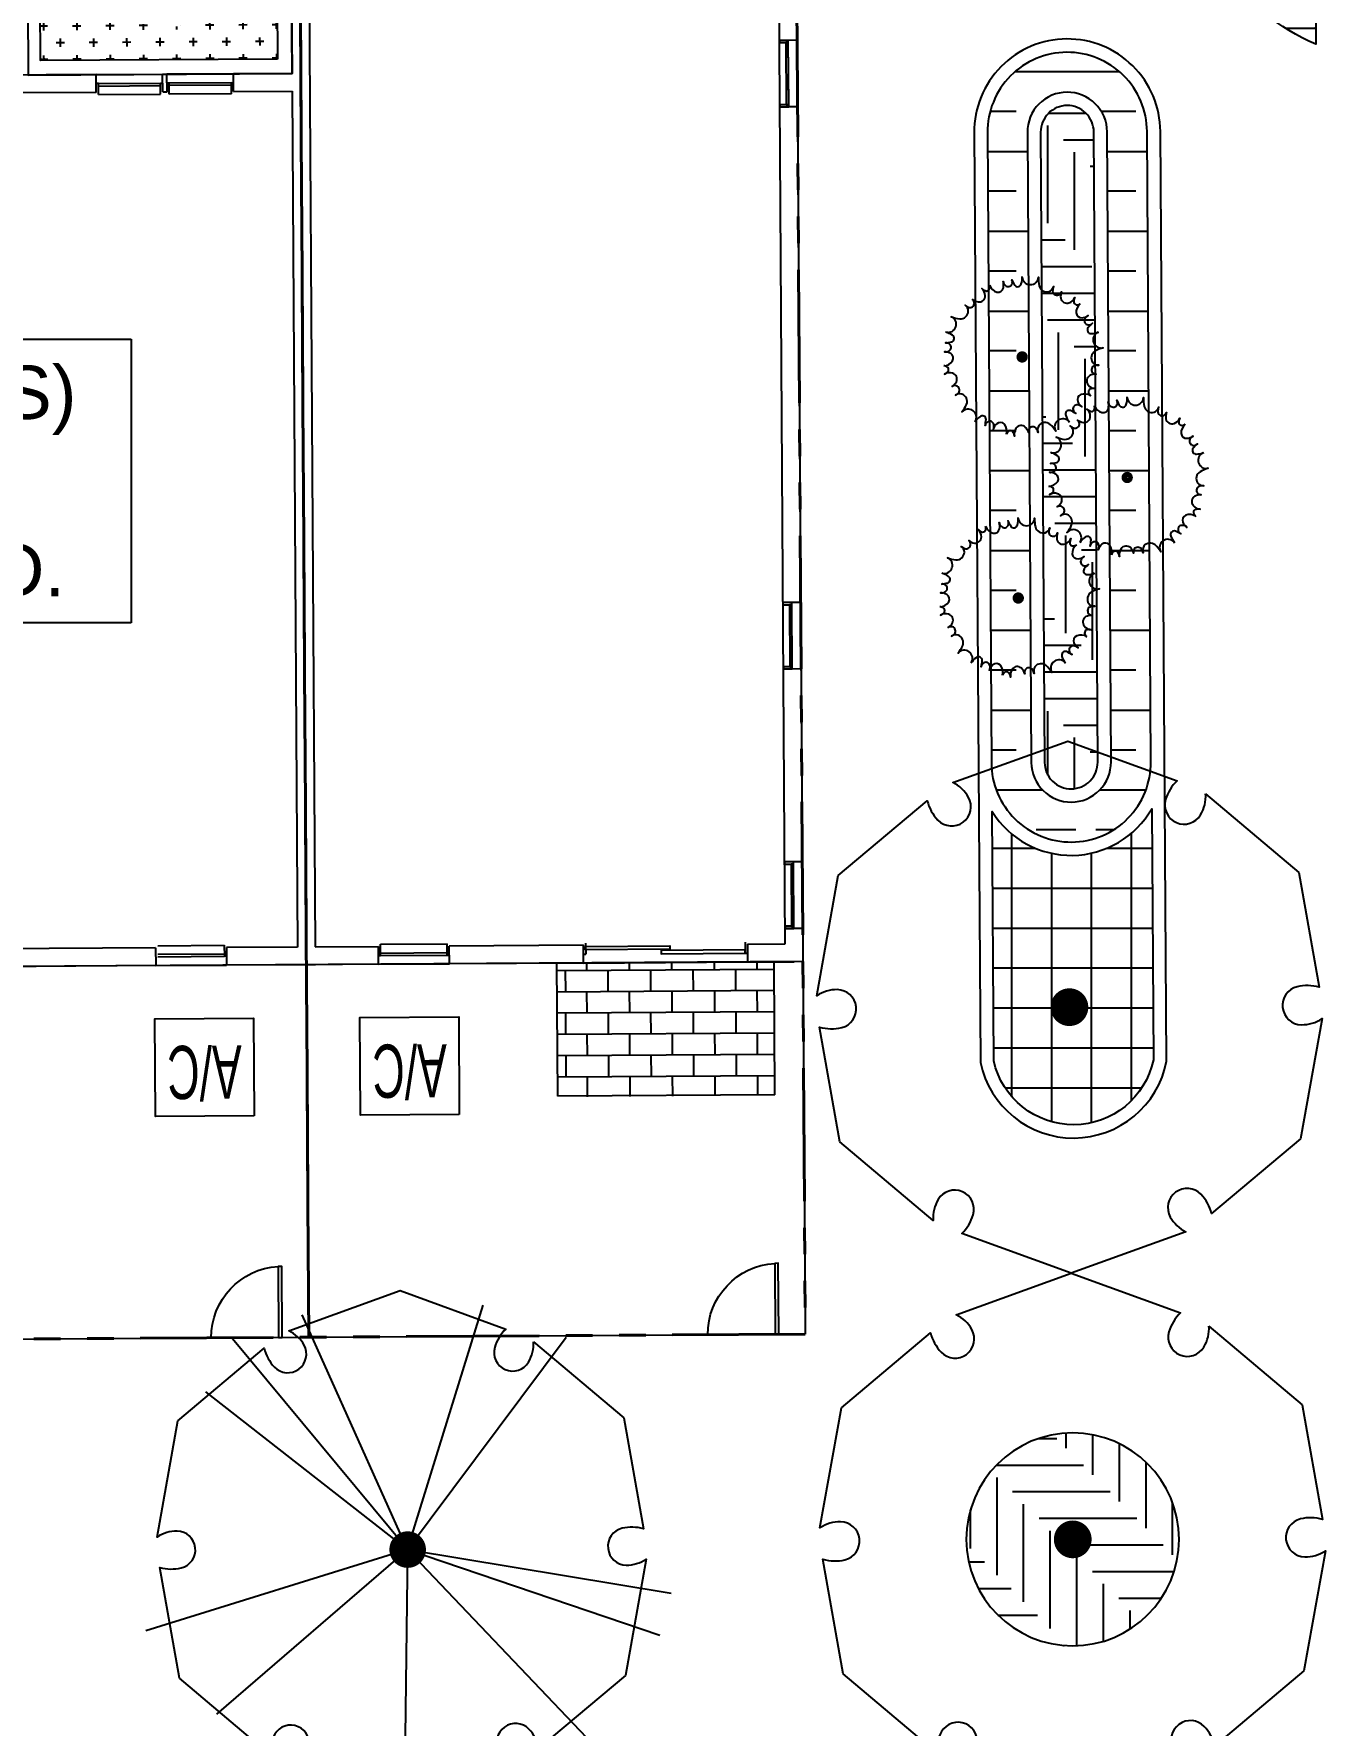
# Model space of a CAD drawing. Header units: feet. Extents: x 919634 to 928945, y 707022 to 708026.
# Drawn here: x 920794.6 to 920843.1, y 707177.3 to 707240.9 of the extents above; entities that cross this region are included whole.
import ezdxf

# ---------------------------------------------------------------- set-up
doc = ezdxf.new("R2010")
doc.units = ezdxf.units.FT
doc.header["$LTSCALE"] = 20
doc.header["$MEASUREMENT"] = 0
doc.linetypes.add('Site Plan$0$PHANTOM2', pattern=[1.25, 0.625, -0.125, 0.125, -0.125, 0.125, -0.125])
for name, color, linetype in [('-u-site-xref', 7, 'Continuous'), ('L-002', 15, 'Continuous'), ('LK-TREE-013M', 6, 'Continuous'), ('LK-TREE-025M', 2, 'Continuous'), ('LK-TREE-035M', 123, 'Continuous'), ('LK-TREE-050M', 2, 'Continuous'), ('LK-TREE-TRNK', 32, 'Continuous'), ('LP-PATT-GRND', 251, 'Continuous'), ('LP-PATT-SHAR', 4, 'Continuous'), ('LP-SHAR-BRDR-CONT', 123, 'Continuous'), ('LP-TREE', 15, 'Continuous'), ('Site Plan$0$-u-site-bldg ID', 7, 'Continuous'), ('Site Plan$0$-u-site-bldg_interior', 252, 'Continuous'), ('Site Plan$0$-u-site-fence', 4, 'Site Plan$0$FENCELINE1'), ('Site Plan$0$A-DOOR-EXT_WINDOWS', 253, 'Continuous'), ('Site Plan$0$A-HVAC-EXT', 253, 'Continuous'), ('Site Plan$0$SP-LOT PAVERS', 254, 'Continuous'), ('x-Villa4-LP Block$0$LP-PATT-SHAR', 253, 'Continuous'), ('x-Villa4-LP Block$0$LP-SHAR-BRDR-CONT', 253, 'Continuous')]:
    doc.layers.add(name, color=color, linetype=linetype)
for name, color, linetype, lineweight in [('Site Plan$0$SP-LOT LINES', 252, 'Site Plan$0$PHANTOM2', 40), ('Site Plan$0$SP-SIDEWALK', 2, 'Continuous', 25), ('SP-BUILDING-FOOTPRINT', 1, 'Continuous', 25)]:
    doc.layers.add(name, color=color, linetype=linetype, lineweight=lineweight)
doc.layers.get('-u-site-xref').off()
doc.styles.add('Site Plan$0$ARIAL', font='arial.ttf')
doc.linetypes.add('Site Plan$0$FENCELINE1', pattern='A,0.25,-0.1,[133,ltypeshp.shx,S=0.1,R=0,X=-0.1,Y=0],-0.1,1', length=1.45)

# ---------------------------------------------------------------- blocks, each defined once
blk = doc.blocks.new('Site Plan$0$A$C05C92244')
at = {"layer": 'Site Plan$0$A-DOOR-EXT_WINDOWS'}
blk.add_lwpolyline([(32, 32.05), (32, 0.04), (30.4, 0.04), (30.4, 32.05)], close=True, dxfattribs=at)
blk.add_arc((32.08, 32.08), 32.08, 180.05734, 267.00506, dxfattribs=at)
blk = doc.blocks.new('Site Plan')
at = {"layer": 'Site Plan$0$SP-LOT PAVERS', "extrusion": (-1.16656e-06, 0.0001861, 1)}
h = blk.add_hatch(dxfattribs=at)
h.set_pattern_fill('AR-B816', color=256, scale=0.1, angle=-179.64085)
h.set_pattern_definition([(180.35915013, (1839520.98125, 1422116.0528), (0.005014649, -0.79998428316), []), (270.35915013, (1839520.98125, 1422116.0528), (0.8049989322, -0.79496963414), [0.8, -0.8])])
h.paths.add_polyline_path([(920814.332, 707200.916), (920822.499, 707200.967), (920822.467, 707205.967), (920814.301, 707205.916)])
at = {"layer": 'Site Plan$0$-u-site-bldg_interior', "extrusion": (-1.16656e-06, 0.0001861, 1)}
for p, q in [((920823.301, 707245.742, 0.036), (920823.551, 707205.986, 0.044)), ((920804.302, 707245.616, 0.036), (920804.341, 707239.366, 0.037)), ((920804.973, 707244.954, 0.036), (920805.213, 707206.538, 0.043)), ((920822.88, 707206.649, 0.043), (920822.656, 707242.398, 0.037)), ((920823.333, 707240.61, 0.122), (920822.667, 707240.606, 0.122)), ((920823.016, 707238.108, 0.123), (920823, 707240.608, 0.122)), ((920796.975, 707239.32, 0.037), (920793.008, 707239.295, 0.037)), ((920796.975, 707239.32, 0.037), (920799.475, 707239.336, 0.037)), ((920796.979, 707238.654, 0.037), (920796.975, 707239.32, 0.037)), ((920799.475, 707239.336, 0.037), (920799.641, 707239.337, 0.037)), ((920799.479, 707238.669, 0.037), (920799.475, 707239.336, 0.037)), ((920802.141, 707239.353, 0.037), (920799.641, 707239.337, 0.037)), ((920799.645, 707238.67, 0.037), (920799.641, 707239.337, 0.037)), ((920804.341, 707239.366, 0.037), (920802.141, 707239.353, 0.037)), ((920802.145, 707238.686, 0.037), (920802.141, 707239.353, 0.037)), ((920797.06, 707238.984, 0.037), (920796.977, 707238.983, 0.037)), ((920797.06, 707238.984, 0.037), (920799.393, 707238.999, 0.037)), ((920797.063, 707238.571, 0.037), (920797.06, 707238.984, 0.037)), ((920797.061, 707238.891, 0.037), (920799.394, 707238.906, 0.037)), ((920799.396, 707238.585, 0.037), (920799.393, 707238.999, 0.037)), ((920799.393, 707238.999, 0.037), (920799.477, 707238.999, 0.037)), ((920799.727, 707239.001, 0.037), (920799.643, 707239, 0.037)), ((920802.06, 707239.015, 0.037), (920799.727, 707239.001, 0.037)), ((920799.729, 707238.587, 0.037), (920799.727, 707239.001, 0.037)), ((920802.061, 707238.923, 0.037), (920799.727, 707238.908, 0.037)), ((920802.06, 707239.015, 0.037), (920802.143, 707239.016, 0.037)), ((920802.063, 707238.602, 0.037), (920802.06, 707239.015, 0.037)), ((920802.145, 707238.686, 0.037), (920804.345, 707238.7, 0.037)), ((920804.345, 707238.7, 0.037), (920804.547, 707206.534, 0.043)), ((920796.979, 707238.654, 0.037), (920793.012, 707238.629, 0.037)), ((920797.063, 707238.571, 0.037), (920799.396, 707238.585, 0.037)), ((920799.479, 707238.669, 0.037), (920799.645, 707238.67, 0.037)), ((920802.063, 707238.602, 0.037), (920799.729, 707238.587, 0.037)), ((920823.349, 707238.111, 0.123), (920822.682, 707238.106, 0.123)), ((920823.466, 707219.486, 0.041), (920822.799, 707219.482, 0.041)), ((920823.148, 707216.984, 0.042), (920823.132, 707219.484, 0.041)), ((920823.482, 707216.986, 0.042), (920822.815, 707216.982, 0.042)), ((920823.527, 707209.736, 0.043), (920822.86, 707209.732, 0.043)), ((920823.209, 707207.234, 0.043), (920823.193, 707209.734, 0.043)), ((920823.543, 707207.236, 0.043), (920822.876, 707207.232, 0.043)), ((920799.213, 707206.5, 0.043), (920792.964, 707206.461, 0.043)), ((920799.213, 707206.5, 0.043), (920799.218, 707205.834, 0.044)), ((920799.296, 707206.584, 0.043), (920801.796, 707206.6, 0.043)), ((920799.298, 707206.264, 0.043), (920801.796, 707206.279, 0.043)), ((920801.796, 707206.6, 0.043), (920801.799, 707206.187, 0.044)), ((920804.547, 707206.534, 0.043), (920801.88, 707206.517, 0.043)), ((920801.88, 707206.517, 0.043), (920801.884, 707205.85, 0.044)), ((920805.213, 707206.538, 0.043), (920807.588, 707206.553, 0.043)), ((920807.592, 707205.886, 0.044), (920807.588, 707206.553, 0.043)), ((920807.671, 707206.637, 0.043), (920810.171, 707206.652, 0.043)), ((920807.674, 707206.216, 0.044), (920807.671, 707206.637, 0.043)), ((920807.673, 707206.309, 0.043), (920810.173, 707206.324, 0.043)), ((920810.174, 707206.232, 0.044), (920810.171, 707206.652, 0.043)), ((920815.296, 707206.601, 0.043), (920810.255, 707206.57, 0.043)), ((920810.259, 707205.903, 0.044), (920810.255, 707206.57, 0.043)), ((920815.301, 707205.934, 0.044), (920815.296, 707206.601, 0.043)), ((920815.299, 707206.264, 0.044), (920815.382, 707206.264, 0.044)), ((920815.379, 707206.685, 0.043), (920815.382, 707206.264, 0.044)), ((920821.379, 707206.723, 0.043), (920821.382, 707206.302, 0.044)), ((920821.382, 707206.302, 0.044), (920821.465, 707206.302, 0.044)), ((920821.463, 707206.64, 0.043), (920822.88, 707206.649, 0.043)), ((920821.463, 707206.64, 0.043), (920821.467, 707205.973, 0.044)), ((920799.218, 707205.834, 0.044), (920792.968, 707205.794, 0.044)), ((920799.218, 707205.834, 0.044), (920801.884, 707205.85, 0.044)), ((920799.299, 707206.171, 0.044), (920801.797, 707206.187, 0.044)), ((920801.882, 707206.187, 0.044), (920801.799, 707206.187, 0.044)), ((920804.551, 707205.867, 0.044), (920801.884, 707205.85, 0.044)), ((920804.884, 707205.869, 0.044), (920804.551, 707205.867, 0.044)), ((920805.218, 707205.871, 0.044), (920804.884, 707205.869, 0.044)), ((920807.59, 707206.215, 0.044), (920807.674, 707206.216, 0.044)), ((920807.592, 707205.886, 0.044), (920810.259, 707205.903, 0.044)), ((920807.674, 707206.216, 0.044), (920810.174, 707206.232, 0.044)), ((920810.174, 707206.232, 0.044), (920810.257, 707206.232, 0.044)), ((920815.301, 707205.934, 0.044), (920810.259, 707205.903, 0.044)), ((920815.301, 707205.934, 0.044), (920821.467, 707205.973, 0.044)), ((920815.301, 707205.934, 0.044), (920821.467, 707205.973, 0.044)), ((920821.467, 707205.973, 0.044), (920823.217, 707205.984, 0.044)), ((920823.551, 707205.986, 0.044), (920822.884, 707205.982, 0.044))]:
    blk.add_line(p, q, dxfattribs=at)
at = {"layer": 'Site Plan$0$-u-site-bldg_interior', "ltscale": 0.25, "extrusion": (-1.16656e-06, 0.0001861, 1)}
blk.add_line((920807.592, 707205.886, 0.044), (920804.884, 707205.869, 0.044), dxfattribs=at)
at = {"layer": 'Site Plan$0$-u-site-bldg_interior', "extrusion": (-1.16656e-06, 0.0001861, 1)}
for points, elevation in [([(920823, 707240.596), (920822.667, 707240.594), (920822.667, 707240.511), (920823, 707240.513)], 130.666), ([(920822.922, 707238.179), (920823.015, 707238.179), (920823, 707240.513), (920822.908, 707240.512)], 130.666), ([(920822.684, 707238.094), (920823.016, 707238.096), (920823.015, 707238.179), (920822.683, 707238.177)], 130.666), ([(920823.132, 707219.472), (920822.799, 707219.469), (920822.8, 707219.386), (920823.133, 707219.388)], 130.581), ([(920823.055, 707217.054), (920823.147, 707217.055), (920823.133, 707219.388), (920823.04, 707219.388)], 130.581), ([(920822.816, 707216.97), (920823.148, 707216.972), (920823.147, 707217.055), (920822.815, 707217.053)], 130.581), ([(920823.193, 707209.722), (920822.86, 707209.72), (920822.861, 707209.636), (920823.194, 707209.638)], 130.581), ([(920823.116, 707207.305), (920823.209, 707207.305), (920823.194, 707209.638), (920823.101, 707209.638)], 130.581), ([(920822.877, 707207.22), (920823.209, 707207.222), (920823.209, 707207.305), (920822.877, 707207.303)], 130.581), ([(920815.38, 707206.544), (920818.549, 707206.564), (920818.55, 707206.439), (920815.381, 707206.419)], 130.581), ([(920821.381, 707206.415), (920818.217, 707206.395), (920818.218, 707206.27), (920821.382, 707206.29)], 130.581)]:
    blk.add_lwpolyline(points, close=True, dxfattribs=dict(at, elevation=elevation))
at = {"layer": 'Site Plan$0$-u-site-fence', "ltscale": 0.15, "extrusion": (-1.16656e-06, 0.0001861, 1)}
for p, q in [((920804.884, 707205.869, 0.044), (920804.972, 707191.869, 0.046)), ((920804.884, 707205.869, 0.044), (920804.972, 707191.869, 0.046)), ((920823.551, 707205.986, 0.044), (920823.638, 707191.986, 0.046)), ((920743.64, 707191.485, 0.046), (920823.638, 707191.986, 0.046))]:
    blk.add_line(p, q, dxfattribs=at)
at = {"layer": 'Site Plan$0$A-HVAC-EXT', "extrusion": (-1.16656e-06, 0.0001861, 1), "elevation": 130.581}
for points in [[(920802.92, 707200.178), (920799.208, 707200.155), (920799.185, 707203.821), (920802.897, 707203.845)], [(920810.631, 707200.226), (920806.92, 707200.203), (920806.897, 707203.87), (920810.608, 707203.893)]]:
    blk.add_lwpolyline(points, close=True, dxfattribs=at)
at = {"layer": 'Site Plan$0$SP-LOT LINES', "ltscale": 0.4, "extrusion": (-1.16656e-06, 0.0001861, 1)}
for p, q in [((920823.074, 707281.985, 0.029), (920823.638, 707191.986, 0.046)), ((920804.972, 707191.869, 0.046), (920804.408, 707281.868, 0.029)), ((920804.408, 707281.868, 0.029), (920804.972, 707191.869, 0.046)), ((920823.638, 707191.986, 0.046), (920743.64, 707191.485, 0.046))]:
    blk.add_line(p, q, dxfattribs=at)
at = {"layer": 'Site Plan$0$SP-SIDEWALK', "extrusion": (-1.16656e-06, 0.0001861, 1)}
for p, q in [((920814.332, 707200.928, 0.045), (920814.301, 707205.928, 0.044)), ((920822.499, 707200.98, 0.045), (920822.467, 707205.979, 0.044)), ((920822.499, 707200.98, 0.045), (920814.332, 707200.928, 0.045))]:
    blk.add_line(p, q, dxfattribs=at)
at = {"layer": 'Site Plan$0$-u-site-fence', "ltscale": 0.01, "extrusion": (-1.16656e-06, 0.0001861, 1), "xscale": -0.08333333333333333, "yscale": 0.08333333333333336, "zscale": 0.08333333333333334, "rotation": 180.3591501553832}
for p in [(920801.288, 707194.505, 130.581), (920819.955, 707194.622, 130.581)]:
    blk.add_blockref('Site Plan$0$A$C05C92244', p, dxfattribs=at)
at = {"layer": 'Site Plan$0$-u-site-bldg ID', "insert": (920783.355, 707228.381), "char_height": 2, "width": 27.88033, "attachment_point": 2, "style": 'Site Plan$0$ARIAL', "bg_fill": 19, "box_fill_scale": 1.5, "bg_fill_color": 256, "bg_fill_transparency": 0}
blk.add_mtext("BLDG. 21 (4-UNITS)\\PVILLA\\PF.F. 14.50' N.A.V.D.", dxfattribs=at)
at = {"layer": 'Site Plan$0$A-HVAC-EXT', "extrusion": (-1.16656e-06, 0.0001861, 1), "style": 'Site Plan$0$ARIAL', "width": 0.6}
for p in [(920802.445, 707202.824, 130.581), (920810.157, 707202.872, 130.581)]:
    blk.add_text('A/C', height=2, rotation=180.35915, dxfattribs=at).set_placement(p)
blk = doc.blocks.new('x-Villa4-LP Block', base_point=(60.568, -25.046, 0))
at = {"layer": 'x-Villa4-LP Block$0$LP-PATT-SHAR'}
h = blk.add_hatch(dxfattribs=at)
h.set_pattern_fill('CROSS', color=256, scale=2.5)
h.set_pattern_definition([(0, (80.0711, -12.3798), (0.625, 0.625), [0.3125, -0.9375]), (90, (80.22735, -12.5361), (-0.625, 0.625), [0.3125, -0.9375])])
h.paths.add_polyline_path([(80.071, -6.046), (88.984, -6.046), (88.984, -12.38), (80.071, -12.38)])
edge = h.paths.add_edge_path(flags=16)
edge.add_arc((84.334, -9.239), 2, 0, 360)
at = {"layer": 'x-Villa4-LP Block$0$LP-SHAR-BRDR-CONT', "elevation": 0}
blk.add_lwpolyline([(80.071, -6.046), (88.984, -6.046), (88.984, -12.38), (80.071, -12.38)], close=True, dxfattribs=at)
blk = doc.blocks.new('TREE-SIMP-027')
at = {"layer": 'LK-TREE-050M'}
blk.add_lwpolyline([(0.2708, 0.4238), (0.4563, 0.2673), (0.4966, 0.0396, 0.127189), (0.4527, 0.0407, 0.875318), (0.4614, -0.0349, 0.149076), (0.5024, -0.0227), (0.4596, -0.2615), (0.2826, -0.4103, 0.127189), (0.2616, -0.3718, 0.875318), (0.2005, -0.417, 0.149076), (0.2316, -0.4464), (0.0033, -0.5288), (-0.214, -0.4499, 0.127189), (-0.1912, -0.4124, 0.875318), (-0.2609, -0.3821, 0.149076), (-0.2708, -0.4238), (-0.4563, -0.2673), (-0.4966, -0.0396, 0.127189), (-0.4527, -0.0407, 0.875318), (-0.4614, 0.0349, 0.149076), (-0.5024, 0.0227), (-0.4596, 0.2615), (-0.2826, 0.4103, 0.127189), (-0.2616, 0.3718, 0.875318), (-0.2005, 0.417, 0.149076), (-0.2316, 0.4464), (-0.0033, 0.5288), (0.214, 0.4499, 0.127189), (0.1912, 0.4124, 0.875318), (0.2609, 0.3821, 0.149076)], format="xyb", close=True, dxfattribs=at)
at = {"layer": 'LK-TREE-TRNK', "const_width": 0.0375}
blk.add_lwpolyline([(-0.0187, 0, 1), (0.0188, 0, 1)], format="xyb", close=True, dxfattribs=at)
blk = doc.blocks.new('TREE-DCID-109')
at = {"layer": 'LK-TREE-013M'}
for q in [(-0.2167, 0.4824), (-0.3601, 0.4331), (0.5178, -0.1757), (0.5412, -0.0897)]:
    blk.add_line((0, 0), q, dxfattribs=at)
at = {"layer": 'LK-TREE-025M'}
for q in [(0.3255, 0.4361), (-0.538, -0.1671), (-0.3929, -0.3378)]:
    blk.add_line((0, 0), q, dxfattribs=at)
at = {"layer": 'LK-TREE-035M'}
for q in [(0.1554, 0.5017), (-0.4146, 0.324), (-0.0073, -0.5611), (0.3673, -0.3859)]:
    blk.add_line((0, 0), q, dxfattribs=at)
at = {"layer": 'LK-TREE-050M'}
blk.add_lwpolyline([(0.2585, 0.4269), (0.4439, 0.2704), (0.4843, 0.0427, 0.127189), (0.4404, 0.0438, 0.875318), (0.449, -0.0318, 0.149076), (0.4901, -0.0195), (0.4473, -0.2584), (0.2703, -0.4072, 0.127189), (0.2492, -0.3686, 0.875318), (0.1881, -0.4139, 0.149076), (0.2192, -0.4433), (-0.009, -0.5257), (-0.2264, -0.4468, 0.127189), (-0.2035, -0.4093, 0.875318), (-0.2732, -0.379, 0.149076), (-0.2831, -0.4206), (-0.4686, -0.2642), (-0.509, -0.0365, 0.127189), (-0.4651, -0.0376, 0.875318), (-0.4737, 0.038, 0.149076), (-0.5147, 0.0258), (-0.4719, 0.2646), (-0.2949, 0.4134, 0.127189), (-0.2739, 0.3749, 0.875318), (-0.2128, 0.4201, 0.149076), (-0.2439, 0.4495), (-0.0157, 0.5319), (0.2017, 0.453, 0.127189), (0.1788, 0.4155, 0.875318), (0.2486, 0.3852, 0.149076)], format="xyb", close=True, dxfattribs=at)
at = {"layer": 'LK-TREE-TRNK', "const_width": 0.0375}
blk.add_lwpolyline([(-0.0188, 0, 1), (0.0188, 0, 1)], format="xyb", close=True, dxfattribs=at)
blk = doc.blocks.new('TREE-SIMP-050')
at = {"layer": 'LK-TREE-050M'}
for points in [[(-0.506, 0.165, 0.92387), (-0.472, 0.268, 0.068201), (-0.415, 0.254, 0.418161), (-0.359, 0.305, 0.237434), (-0.38, 0.344, 0.084258), (-0.357, 0.33, 0.532572), (-0.318, 0.359, 0.225968), (-0.33, 0.382, 0.121249), (-0.292, 0.366, 0.454143), (-0.246, 0.408, 0.210611), (-0.268, 0.456, 0.143881), (-0.238, 0.439, 0.352237), (-0.217, 0.456, 0.123809), (-0.218, 0.478)], [(-0.217, 0.477, 0.231941), (-0.168, 0.432, 0.403646), (-0.125, 0.46, 0.128377), (-0.127, 0.503, 0.200456), (-0.111, 0.476, 0.512109), (-0.068, 0.483, 0.244908), (-0.069, 0.514, 0.019838), (-0.05, 0.478, 0.649211), (-0.006, 0.487, 0.098861), (0, 0.536)], [(0, 0.532, 0.92387), (0.109, 0.532, 0.068201), (0.114, 0.473, 0.418161), (0.179, 0.435, 0.237434), (0.21, 0.468, 0.084258), (0.203, 0.442, 0.532572), (0.243, 0.413, 0.225968), (0.262, 0.433, 0.121249), (0.257, 0.391, 0.454143), (0.312, 0.36, 0.210611), (0.351, 0.396, 0.143881), (0.344, 0.362, 0.352237), (0.367, 0.347, 0.123809), (0.387, 0.355)], [(0.387, 0.354, 0.231941), (0.359, 0.293, 0.403646), (0.399, 0.261, 0.128377), (0.439, 0.276, 0.200456), (0.418, 0.253, 0.512109), (0.439, 0.214, 0.244908), (0.468, 0.224, 0.019838), (0.439, 0.195, 0.649211), (0.461, 0.156, 0.098861), (0.51, 0.166)], [(-0.521, -0.059, 0.231941), (-0.463, -0.026, 0.403646), (-0.476, 0.023, 0.128377), (-0.518, 0.035, 0.200456), (-0.487, 0.041, 0.512109), (-0.481, 0.084, 0.244908), (-0.51, 0.093, 0.019838), (-0.47, 0.1, 0.649211), (-0.465, 0.144, 0.098861), (-0.51, 0.166)], [(0.506, 0.165, 0.92387), (0.54, 0.061, 0.068201), (0.485, 0.038, 0.418161), (0.469, -0.036, 0.237434), (0.51, -0.055, 0.084258), (0.483, -0.057, 0.532572), (0.468, -0.103, 0.225968), (0.492, -0.115, 0.121249), (0.451, -0.124, 0.454143), (0.439, -0.186, 0.210611), (0.485, -0.211, 0.143881), (0.451, -0.215, 0.352237), (0.443, -0.241, 0.123809), (0.457, -0.259)], [(-0.313, -0.431, 0.92387), (-0.401, -0.366, 0.068201), (-0.37, -0.316, 0.418161), (-0.401, -0.247, 0.237434), (-0.445, -0.255, 0.084258), (-0.424, -0.238, 0.532572), (-0.439, -0.192, 0.225968), (-0.466, -0.196, 0.121249), (-0.438, -0.165, 0.454143), (-0.464, -0.108, 0.210611), (-0.517, -0.114, 0.143881), (-0.491, -0.091, 0.352237), (-0.501, -0.065, 0.123809), (-0.522, -0.059)], [(0.456, -0.258, 0.231941), (0.39, -0.251, 0.403646), (0.371, -0.298, 0.128377), (0.398, -0.332, 0.200456), (0.37, -0.319, 0.512109), (0.339, -0.351, 0.244908), (0.358, -0.376, 0.019838), (0.321, -0.357, 0.649211), (0.291, -0.39, 0.098861), (0.315, -0.434)], [(-0.105, -0.514, 0.231941), (-0.118, -0.448, 0.403646), (-0.169, -0.445, 0.128377), (-0.193, -0.481, 0.200456), (-0.189, -0.45, 0.512109), (-0.229, -0.431, 0.244908), (-0.247, -0.457, 0.019838), (-0.24, -0.416, 0.649211), (-0.281, -0.398, 0.098861), (-0.315, -0.434)], [(0.313, -0.431, 0.92387), (0.224, -0.495, 0.068201), (0.186, -0.449, 0.418161), (0.111, -0.457, 0.237434), (0.106, -0.502, 0.084258), (0.095, -0.477, 0.532572), (0.047, -0.477, 0.225968), (0.043, -0.504, 0.121249), (0.021, -0.467, 0.454143), (-0.041, -0.475, 0.210611), (-0.051, -0.527, 0.143881), (-0.065, -0.495, 0.352237), (-0.093, -0.496, 0.123809), (-0.105, -0.514)]]:
    blk.add_lwpolyline(points, format="xyb", dxfattribs=at)
at = {"layer": 'LK-TREE-TRNK', "const_width": 0.0375}
blk.add_lwpolyline([(-0.019, 0, 1), (0.019, 0, 1)], format="xyb", close=True, dxfattribs=at)

msp = doc.modelspace()

# ---------------------------------------------------------------- block references
at = {"layer": '-u-site-xref'}
msp.add_blockref('Site Plan', (0, 0), dxfattribs=at)

# ---------------------------------------------------------------- next in the draw order: hatches: boundary and pattern name
at = {"layer": 'LP-PATT-GRND', "extrusion": (8.89633e-07, 5.55996e-09, 1)}
h = msp.add_hatch(dxfattribs=at)
h.set_pattern_fill('ANSI33', color=256, scale=12, angle=135)
h.set_pattern_definition([(180, (918868.8114, 708493.4348), (-2e-16, -3), []), (180, (918867.3114, 708494.9348), (-2e-16, -3), [1.5, -0.75])])
edge = h.paths.add_edge_path()
edge.add_line((920836.632, 707213.498), (920836.487, 707237.179))
edge.add_arc((920833.487, 707237.16), 3, 0.35778, 90.35778)
edge.add_arc((920833.487, 707237.16), 3, 90.35778, 180.35778)
edge.add_line((920830.487, 707237.142), (920830.633, 707213.461))
edge.add_arc((920833.632, 707213.479), 3, 180.35778, 270.35778)
edge.add_arc((920833.632, 707213.479), 3, 270.35778, 360.35778)
edge = h.paths.add_edge_path(flags=16)
edge.add_line((920835.132, 707213.489), (920834.987, 707237.17))
edge.add_arc((920833.487, 707237.16), 1.5, 0.35778, 90.35778)
edge.add_arc((920833.487, 707237.16), 1.5, 90.35778, 180.35778)
edge.add_line((920831.987, 707237.151), (920832.132, 707213.47))
edge.add_arc((920833.632, 707213.479), 1.5, 180.35778, 270.35778)
edge.add_arc((920833.632, 707213.479), 1.5, 270.35778, 360.35778)
at = {"layer": 'LP-PATT-SHAR'}
h = msp.add_hatch(dxfattribs=at)
h.set_pattern_fill('LAFX-A440-EMERALD', color=256, scale=6, pattern_type=2)
h.set_pattern_definition([(0, (920838.185, 707241.892), (0, 6), [1.1429, -4.8571]), (0, (920840.7566, 707241.892), (0, 6), [2, -4]), (0, (920840.7566, 707243.892), (0, 6), [2, -4]), (0, (920838.185, 707245.0346), (0, 6), [1.1429, -4.8571]), (0, (920840.7566, 707245.0346), (0, 6), [2, -4]), (0, (920840.7566, 707245.892), (0, 6), [2, -4]), (0, (920838.185, 707241.0346), (0, 6), [1.1429, -4.8571]), (0, (920840.7566, 707241.0346), (0, 6), [2, -4]), (0, (920838.185, 707243.0346), (0, 6), [1.1429, -4.8571]), (0, (920840.7566, 707243.0346), (0, 6), [2, -4]), (0, (920838.185, 707243.892), (0, 6), [1.1429, -4.8571]), (0, (920838.185, 707245.892), (0, 6), [1.1429, -4.8571]), (26.2477, (920842.75661, 707245.03462), (-389.91368655, -192.1754063), [0.92382, -447.19231]), (26.565, (920843.0423, 707244.4632), (6, 6), [1.2778, -12.1387]), (26.565, (920839.328, 707243.8917), (6, 6), [1.2778, -12.1387]), (26.565, (920843.0423, 707242.4631), (6, 6), [1.2778, -12.1387]), (26.565, (920843.0423, 707240.4632), (6, 6), [1.2778, -12.1387]), (26.565, (920839.328, 707241.8918), (6, 6), [1.2778, -12.1387]), (26.565, (920839.328, 707245.8917), (6, 6), [1.2778, -12.1387]), (27.3496, (920842.75661, 707243.03458), (-12.000026, -5.9999535), [0.93282, -194.96513]), (27.907, (920839.9852, 707241.48316), (-11.9989735, -6.002058), [0.87294, -114.53938]), (28.43, (920842.75661, 707241.03459), (-78.0094397, -41.982504), [0.94218, -162.82596]), (29.055, (920839.9852, 707243.46316), (-11.999984, -6.000038), [0.8825, -60.8913]), (30.1775, (920839.98521, 707245.44316), (-185.9925792, -108.0128801), [0.89238, -297.54362]), (149.8228, (920840.75663, 707241.03459), (-185.9931471, 108.0119023), [0.89238, -297.54363]), (150.9455, (920840.75663, 707243.0346), (-12.000016, 5.999973), [0.8825, -60.8913]), (151.5695, (920843.58521, 707245.44316), (-78.0091044, 41.983127), [0.94218, -162.82596]), (152.0932, (920840.75663, 707245.03462), (-11.999006, 6.001992), [0.87294, -114.53939]), (152.6499, (920843.58521, 707243.46316), (-11.9999772, 6.0000512), [0.93282, -194.96512]), (153.435, (920844.1852, 707245.8917), (6, -6), [1.2778, -12.1387]), (153.435, (920844.1852, 707243.8917), (6, -6), [1.2778, -12.1387]), (153.435, (920840.471, 707244.4632), (6, -6), [1.2778, -12.1387]), (153.435, (920844.1852, 707241.8918), (6, -6), [1.2778, -12.1387]), (153.435, (920840.471, 707240.4632), (6, -6), [1.2778, -12.1387]), (153.435, (920840.471, 707242.4631), (6, -6), [1.2778, -12.1387]), (153.7518, (920843.58521, 707241.48316), (-389.91208997, 192.17864565), [0.92382, -447.19231])])
edge = h.paths.add_edge_path()
edge.add_line((920842.747, 707254.448), (920842.833, 707240.463))
edge.add_arc((920845.796, 707247.474), 7.611, 113.61786, 247.08778, ccw=False)
edge.add_arc((920842.747, 707254.448), 0.00000000805, 105.03782, 255.76272, ccw=False)
h = msp.add_hatch(dxfattribs=at)
h.set_pattern_fill('LAFX-A220-HBDASH', color=256, scale=22, pattern_type=2)
h.set_pattern_definition([(0, (920748.728, 707116.092), (0, 22), [3.6667, -18.3333]), (0, (920747.728, 707117.092), (0, 22), [3.6667, -18.3333]), (0, (920746.728, 707118.092), (0, 22), [3.6667, -18.3333]), (0, (920745.728, 707119.092), (0, 22), [3.6667, -18.3333]), (0, (920744.728, 707120.092), (0, 22), [3.6667, -18.3333]), (0, (920751.328, 707120.86), (0, 22), [3.6667, -18.3333]), (0, (920743.727, 707121.092), (0, 22), [3.6667, -18.3333]), (0, (920750.328, 707121.86), (0, 22), [3.6667, -18.3333]), (0, (920742.728, 707122.092), (0, 22), [3.6667, -18.3333]), (0, (920749.328, 707122.86), (0, 22), [3.6667, -18.3333]), (0, (920741.727, 707123.092), (0, 22), [3.6667, -18.3333]), (0, (920748.328, 707123.86), (0, 22), [3.6667, -18.3333]), (0, (920740.728, 707124.092), (0, 22), [3.6667, -18.3333]), (0, (920747.328, 707124.86), (0, 22), [3.6667, -18.3333]), (0, (920739.728, 707125.092), (0, 22), [3.6667, -18.3333]), (0, (920754.003, 707125.45), (0, 22), [3.6667, -18.3333]), (0, (920746.328, 707125.86), (0, 22), [3.6667, -18.3333]), (0, (920738.728, 707126.092), (0, 22), [3.6667, -18.3333]), (0, (920753.003, 707126.45), (0, 22), [3.6667, -18.3333]), (0, (920745.328, 707126.86), (0, 22), [3.6667, -18.3333]), (0, (920737.728, 707127.092), (0, 22), [3.6667, -18.3333]), (0, (920752.003, 707127.45), (0, 22), [3.6667, -18.3333]), (0, (920744.328, 707127.86), (0, 22), [3.6667, -18.3333]), (0, (920736.728, 707128.092), (0, 22), [3.6667, -18.3333]), (0, (920751.003, 707128.45), (0, 22), [3.6667, -18.3333]), (0, (920743.328, 707128.86), (0, 22), [3.6667, -18.3333]), (0, (920735.728, 707129.092), (0, 22), [3.6667, -18.3333]), (0, (920750.003, 707129.45), (0, 22), [3.6667, -18.3333]), (0, (920742.328, 707129.86), (0, 22), [3.6667, -18.3333]), (0, (920734.728, 707130.092), (0, 22), [3.6667, -18.3333]), (0, (920749.003, 707130.45), (0, 22), [3.6667, -18.3333]), (0, (920741.328, 707130.86), (0, 22), [3.6667, -18.3333]), (0, (920733.728, 707131.092), (0, 22), [3.6667, -18.3333]), (0, (920748.003, 707131.45), (0, 22), [3.6667, -18.3333]), (0, (920740.328, 707131.86), (0, 22), [3.6667, -18.3333]), (0, (920732.728, 707132.092), (0, 22), [3.6667, -18.3333]), (0, (920747.003, 707132.45), (0, 22), [3.6667, -18.3333]), (0, (920739.328, 707132.86), (0, 22), [3.6667, -18.3333]), (0, (920731.728, 707133.092), (0, 22), [3.6667, -18.3333]), (0, (920746.003, 707133.45), (0, 22), [3.6667, -18.3333]), (0, (920738.328, 707133.86), (0, 22), [3.6667, -18.3333]), (0, (920730.727, 707134.092), (0, 22), [3.6667, -18.3333]), (0, (920745.003, 707134.45), (0, 22), [3.6667, -18.3333]), (0, (920737.328, 707134.86), (0, 22), [3.6667, -18.3333]), (0, (920729.728, 707135.092), (0, 22), [3.6667, -18.3333]), (0, (920744.003, 707135.45), (0, 22), [3.6667, -18.3333]), (0, (920736.328, 707135.86), (0, 22), [3.6667, -18.3333]), (0, (920728.728, 707136.092), (0, 22), [3.6667, -18.3333]), (0, (920743.003, 707136.45), (0, 22), [3.6667, -18.3333]), (0, (920735.328, 707136.86), (0, 22), [3.6667, -18.3333]), (0, (920727.728, 707136.954), (0, 22), [3.6667, -18.3333]), (0, (920742.003, 707137.45), (0, 22), [3.6667, -18.3333]), (0, (920734.328, 707137.86), (0, 22), [3.6667, -18.3333]), (0, (920741.003, 707138.45), (0, 22), [3.6667, -18.3333]), (0, (920733.328, 707138.86), (0, 22), [3.6667, -18.3333]), (0, (920740.003, 707139.45), (0, 22), [3.6667, -18.3333]), (0, (920732.328, 707139.86), (0, 22), [3.6667, -18.3333]), (0, (920739.003, 707140.45), (0, 22), [3.6667, -18.3333]), (0, (920731.328, 707140.86), (0, 22), [3.6667, -18.3333]), (0, (920738.003, 707141.45), (0, 22), [3.6667, -18.3333]), (0, (920730.328, 707141.722), (0, 22), [3.6667, -18.3333]), (0, (920737.003, 707142.45), (0, 22), [3.6667, -18.3333]), (0, (920736.003, 707143.45), (0, 22), [3.6667, -18.3333]), (0, (920735.003, 707144.45), (0, 22), [3.6667, -18.3333]), (0, (920734.003, 707145.45), (0, 22), [3.6667, -18.3333]), (0, (920733.003, 707146.313), (0, 22), [3.6667, -18.3333]), (90, (920754.42, 707121.313), (-22, 1e-15), [3.6667, -18.3333]), (90, (920753.42, 707122.313), (-22, 1e-15), [3.6667, -18.3333]), (90, (920752.42, 707123.313), (-22, 1e-15), [3.6667, -18.3333]), (90, (920751.744, 707116.722), (-22, 1e-15), [3.6667, -18.3333]), (90, (920751.42, 707124.313), (-22, 1e-15), [3.6667, -18.3333]), (90, (920750.744, 707117.722), (-22, 1e-15), [3.6667, -18.3333]), (90, (920750.42, 707125.313), (-22, 1e-15), [3.6667, -18.3333]), (90, (920749.744, 707118.722), (-22, 1e-15), [3.6667, -18.3333]), (90, (920749.42, 707126.313), (-22, 1e-15), [3.6667, -18.3333]), (90, (920749.144, 707111.954), (-22, 1e-15), [3.6667, -18.3333]), (90, (920748.744, 707119.722), (-22, 1e-15), [3.6667, -18.3333]), (90, (920748.42, 707127.313), (-22, 1e-15), [3.6667, -18.3333]), (90, (920748.144, 707112.954), (-22, 1e-15), [3.6667, -18.3333]), (90, (920747.744, 707120.722), (-22, 1e-15), [3.6667, -18.3333]), (90, (920747.42, 707128.313), (-22, 1e-15), [3.6667, -18.3333]), (90, (920747.144, 707113.954), (-22, 1e-15), [3.6667, -18.3333]), (90, (920746.744, 707121.722), (-22, 1e-15), [3.6667, -18.3333]), (90, (920746.42, 707129.313), (-22, 1e-15), [3.6667, -18.3333]), (90, (920746.144, 707114.954), (-22, 1e-15), [3.6667, -18.3333]), (90, (920745.744, 707122.722), (-22, 1e-15), [3.6667, -18.3333]), (90, (920745.42, 707130.313), (-22, 1e-15), [3.6667, -18.3333]), (90, (920745.144, 707115.954), (-22, 1e-15), [3.6667, -18.3333]), (90, (920744.744, 707123.722), (-22, 1e-15), [3.6667, -18.3333]), (90, (920744.42, 707131.313), (-22, 1e-15), [3.6667, -18.3333]), (90, (920744.144, 707116.955), (-22, 1e-15), [3.6667, -18.3333]), (90, (920743.744, 707124.722), (-22, 1e-15), [3.6667, -18.3333]), (90, (920743.42, 707132.313), (-22, 1e-15), [3.6667, -18.3333]), (90, (920743.144, 707117.954), (-22, 1e-15), [3.6667, -18.3333]), (90, (920742.744, 707125.722), (-22, 1e-15), [3.6667, -18.3333]), (90, (920742.42, 707133.313), (-22, 1e-15), [3.6667, -18.3333]), (90, (920742.144, 707118.955), (-22, 1e-15), [3.6667, -18.3333]), (90, (920741.744, 707126.722), (-22, 1e-15), [3.6667, -18.3333]), (90, (920741.42, 707134.313), (-22, 1e-15), [3.6667, -18.3333]), (90, (920741.144, 707119.954), (-22, 1e-15), [3.6667, -18.3333]), (90, (920740.744, 707127.722), (-22, 1e-15), [3.6667, -18.3333]), (90, (920740.42, 707135.313), (-22, 1e-15), [3.6667, -18.3333]), (90, (920740.144, 707120.955), (-22, 1e-15), [3.6667, -18.3333]), (90, (920739.744, 707128.722), (-22, 1e-15), [3.6667, -18.3333]), (90, (920739.42, 707136.313), (-22, 1e-15), [3.6667, -18.3333]), (90, (920739.144, 707121.954), (-22, 1e-15), [3.6667, -18.3333]), (90, (920738.744, 707129.722), (-22, 1e-15), [3.6667, -18.3333]), (90, (920738.42, 707137.313), (-22, 1e-15), [3.6667, -18.3333]), (90, (920738.144, 707122.954), (-22, 1e-15), [3.6667, -18.3333]), (90, (920737.744, 707130.722), (-22, 1e-15), [3.6667, -18.3333]), (90, (920737.42, 707138.313), (-22, 1e-15), [3.6667, -18.3333]), (90, (920737.144, 707123.954), (-22, 1e-15), [3.6667, -18.3333]), (90, (920736.744, 707131.722), (-22, 1e-15), [3.6667, -18.3333]), (90, (920736.42, 707139.313), (-22, 1e-15), [3.6667, -18.3333]), (90, (920736.144, 707124.954), (-22, 1e-15), [3.6667, -18.3333]), (90, (920735.744, 707132.722), (-22, 1e-15), [3.6667, -18.3333]), (90, (920735.42, 707140.313), (-22, 1e-15), [3.6667, -18.3333]), (90, (920735.144, 707125.954), (-22, 1e-15), [3.6667, -18.3333]), (90, (920734.744, 707133.722), (-22, 1e-15), [3.6667, -18.3333]), (90, (920734.42, 707141.313), (-22, 1e-15), [3.6667, -18.3333]), (90, (920734.144, 707126.954), (-22, 1e-15), [3.6667, -18.3333]), (90, (920733.744, 707134.722), (-22, 1e-15), [3.6667, -18.3333]), (90, (920733.42, 707142.175), (-22, 1e-15), [3.6667, -18.3333]), (90, (920733.144, 707127.955), (-22, 1e-15), [3.6667, -18.3333]), (90, (920732.744, 707135.722), (-22, 1e-15), [3.6667, -18.3333]), (90, (920732.144, 707128.954), (-22, 1e-15), [3.6667, -18.3333]), (90, (920731.744, 707136.722), (-22, 1e-15), [3.6667, -18.3333]), (90, (920731.144, 707129.955), (-22, 1e-15), [3.6667, -18.3333]), (90, (920730.744, 707137.584), (-22, 1e-15), [3.6667, -18.3333]), (90, (920730.144, 707130.954), (-22, 1e-15), [3.6667, -18.3333]), (90, (920729.144, 707131.955), (-22, 1e-15), [3.6667, -18.3333]), (90, (920728.144, 707132.817), (-22, 1e-15), [3.6667, -18.3333])])
edge = h.paths.add_edge_path()
edge.add_line((920834.632, 707213.486), (920834.487, 707237.167))
edge.add_arc((920833.487, 707237.16), 1, 0.35778, 90.35778)
edge.add_arc((920833.487, 707237.16), 1, 90.35778, 180.35778)
edge.add_line((920832.487, 707237.154), (920832.632, 707213.473))
edge.add_arc((920833.632, 707213.479), 1, 180.35778, 270.35778)
edge.add_arc((920833.632, 707213.479), 1, 270.35778, 360.35778)
h = msp.add_hatch(dxfattribs=at)
h.set_pattern_fill('ANSI37', color=256, scale=12, angle=45)
h.set_pattern_definition([(90, (920451.9021, 707177.2455), (-1.5, 0), []), (180, (920451.9021, 707177.2455), (-1e-16, -1.5), [])])
edge = h.paths.add_edge_path()
edge.add_line((920830.723, 707202.252), (920830.665, 707211.624))
edge.add_arc((920833.632, 707213.479), 3.5, 212.00764, 330.01458)
edge.add_line((920836.664, 707211.73), (920836.723, 707202.289))
edge.add_arc((920833.719, 707202.927), 3.071, 192.6953, 348.02129, ccw=False)
h = msp.add_hatch(dxfattribs=at)
h.set_pattern_fill('LAFX-A220-HBDASH', color=256, scale=22, pattern_type=2)
h.set_pattern_definition([(0, (920845.416, 707172.053), (0, 22), [3.667, -18.333]), (0, (920844.416, 707173.053), (0, 22), [3.667, -18.333]), (0, (920843.416, 707174.054), (0, 22), [3.667, -18.333]), (0, (920842.416, 707175.053), (0, 22), [3.667, -18.333]), (0, (920841.416, 707176.054), (0, 22), [3.667, -18.333]), (0, (920848.017, 707176.82), (0, 22), [3.667, -18.333]), (0, (920840.416, 707177.053), (0, 22), [3.667, -18.333]), (0, (920847.017, 707177.82), (0, 22), [3.667, -18.333]), (0, (920839.416, 707178.054), (0, 22), [3.667, -18.333]), (0, (920846.017, 707178.82), (0, 22), [3.667, -18.333]), (0, (920838.416, 707179.053), (0, 22), [3.667, -18.333]), (0, (920845.017, 707179.82), (0, 22), [3.667, -18.333]), (0, (920837.416, 707180.053), (0, 22), [3.667, -18.333]), (0, (920844.017, 707180.82), (0, 22), [3.667, -18.333]), (0, (920836.417, 707181.053), (0, 22), [3.667, -18.333]), (0, (920850.692, 707181.412), (0, 22), [3.667, -18.333]), (0, (920843.017, 707181.82), (0, 22), [3.667, -18.333]), (0, (920835.416, 707182.053), (0, 22), [3.667, -18.333]), (0, (920849.692, 707182.412), (0, 22), [3.667, -18.333]), (0, (920842.017, 707182.82), (0, 22), [3.667, -18.333]), (0, (920834.416, 707183.053), (0, 22), [3.667, -18.333]), (0, (920848.692, 707183.412), (0, 22), [3.667, -18.333]), (0, (920841.017, 707183.82), (0, 22), [3.667, -18.333]), (0, (920833.416, 707184.053), (0, 22), [3.667, -18.333]), (0, (920847.692, 707184.412), (0, 22), [3.667, -18.333]), (0, (920840.017, 707184.82), (0, 22), [3.667, -18.333]), (0, (920832.416, 707185.054), (0, 22), [3.667, -18.333]), (0, (920846.692, 707185.412), (0, 22), [3.667, -18.333]), (0, (920839.017, 707185.82), (0, 22), [3.667, -18.333]), (0, (920831.416, 707186.053), (0, 22), [3.667, -18.333]), (0, (920845.692, 707186.412), (0, 22), [3.667, -18.333]), (0, (920838.017, 707186.82), (0, 22), [3.667, -18.333]), (0, (920830.416, 707187.054), (0, 22), [3.667, -18.333]), (0, (920844.692, 707187.412), (0, 22), [3.667, -18.333]), (0, (920837.017, 707187.82), (0, 22), [3.667, -18.333]), (0, (920829.416, 707188.053), (0, 22), [3.667, -18.333]), (0, (920843.692, 707188.412), (0, 22), [3.667, -18.333]), (0, (920836.017, 707188.82), (0, 22), [3.667, -18.333]), (0, (920828.416, 707189.054), (0, 22), [3.667, -18.333]), (0, (920842.692, 707189.412), (0, 22), [3.667, -18.333]), (0, (920835.017, 707189.82), (0, 22), [3.667, -18.333]), (0, (920827.416, 707190.053), (0, 22), [3.667, -18.333]), (0, (920841.692, 707190.412), (0, 22), [3.667, -18.333]), (0, (920834.017, 707190.82), (0, 22), [3.667, -18.333]), (0, (920826.416, 707191.054), (0, 22), [3.667, -18.333]), (0, (920840.692, 707191.412), (0, 22), [3.667, -18.333]), (0, (920833.017, 707191.82), (0, 22), [3.667, -18.333]), (0, (920825.417, 707192.053), (0, 22), [3.667, -18.333]), (0, (920839.692, 707192.412), (0, 22), [3.667, -18.333]), (0, (920832.017, 707192.82), (0, 22), [3.667, -18.333]), (0, (920824.416, 707192.916), (0, 22), [3.667, -18.333]), (0, (920838.692, 707193.412), (0, 22), [3.667, -18.333]), (0, (920831.017, 707193.82), (0, 22), [3.667, -18.333]), (0, (920837.692, 707194.412), (0, 22), [3.667, -18.333]), (0, (920830.017, 707194.82), (0, 22), [3.667, -18.333]), (0, (920836.692, 707195.412), (0, 22), [3.667, -18.333]), (0, (920829.017, 707195.82), (0, 22), [3.667, -18.333]), (0, (920835.692, 707196.412), (0, 22), [3.667, -18.333]), (0, (920828.017, 707196.82), (0, 22), [3.667, -18.333]), (0, (920834.692, 707197.412), (0, 22), [3.667, -18.333]), (0, (920827.017, 707197.683), (0, 22), [3.667, -18.333]), (0, (920833.692, 707198.412), (0, 22), [3.667, -18.333]), (0, (920832.692, 707199.412), (0, 22), [3.667, -18.333]), (0, (920831.692, 707200.412), (0, 22), [3.667, -18.333]), (0, (920830.692, 707201.412), (0, 22), [3.667, -18.333]), (0, (920829.692, 707202.274), (0, 22), [3.667, -18.333]), (90, (920851.108, 707177.275), (-22, 1e-15), [3.667, -18.333]), (90, (920850.108, 707178.274), (-22, 1e-15), [3.667, -18.333]), (90, (920849.108, 707179.274), (-22, 1e-15), [3.667, -18.333]), (90, (920848.433, 707172.683), (-22, 1e-15), [3.667, -18.333]), (90, (920848.108, 707180.274), (-22, 1e-15), [3.667, -18.333]), (90, (920847.433, 707173.683), (-22, 1e-15), [3.667, -18.333]), (90, (920847.108, 707181.274), (-22, 1e-15), [3.667, -18.333]), (90, (920846.433, 707174.683), (-22, 1e-15), [3.667, -18.333]), (90, (920846.108, 707182.274), (-22, 1e-15), [3.667, -18.333]), (90, (920845.833, 707167.916), (-22, 1e-15), [3.667, -18.333]), (90, (920845.433, 707175.683), (-22, 1e-15), [3.667, -18.333]), (90, (920845.108, 707183.274), (-22, 1e-15), [3.667, -18.333]), (90, (920844.833, 707168.916), (-22, 1e-15), [3.667, -18.333]), (90, (920844.433, 707176.683), (-22, 1e-15), [3.667, -18.333]), (90, (920844.108, 707184.274), (-22, 1e-15), [3.667, -18.333]), (90, (920843.833, 707169.916), (-22, 1e-15), [3.667, -18.333]), (90, (920843.433, 707177.683), (-22, 1e-15), [3.667, -18.333]), (90, (920843.108, 707185.274), (-22, 1e-15), [3.667, -18.333]), (90, (920842.833, 707170.916), (-22, 1e-15), [3.667, -18.333]), (90, (920842.433, 707178.683), (-22, 1e-15), [3.667, -18.333]), (90, (920842.108, 707186.275), (-22, 1e-15), [3.667, -18.333]), (90, (920841.833, 707171.916), (-22, 1e-15), [3.667, -18.333]), (90, (920841.433, 707179.683), (-22, 1e-15), [3.667, -18.333]), (90, (920841.108, 707187.274), (-22, 1e-15), [3.667, -18.333]), (90, (920840.833, 707172.916), (-22, 1e-15), [3.667, -18.333]), (90, (920840.433, 707180.683), (-22, 1e-15), [3.667, -18.333]), (90, (920840.108, 707188.275), (-22, 1e-15), [3.667, -18.333]), (90, (920839.833, 707173.916), (-22, 1e-15), [3.667, -18.333]), (90, (920839.433, 707181.683), (-22, 1e-15), [3.667, -18.333]), (90, (920839.108, 707189.274), (-22, 1e-15), [3.667, -18.333]), (90, (920838.833, 707174.916), (-22, 1e-15), [3.667, -18.333]), (90, (920838.433, 707182.683), (-22, 1e-15), [3.667, -18.333]), (90, (920838.108, 707190.275), (-22, 1e-15), [3.667, -18.333]), (90, (920837.833, 707175.916), (-22, 1e-15), [3.667, -18.333]), (90, (920837.433, 707183.683), (-22, 1e-15), [3.667, -18.333]), (90, (920837.108, 707191.274), (-22, 1e-15), [3.667, -18.333]), (90, (920836.833, 707176.916), (-22, 1e-15), [3.667, -18.333]), (90, (920836.433, 707184.683), (-22, 1e-15), [3.667, -18.333]), (90, (920836.108, 707192.274), (-22, 1e-15), [3.667, -18.333]), (90, (920835.833, 707177.916), (-22, 1e-15), [3.667, -18.333]), (90, (920835.433, 707185.683), (-22, 1e-15), [3.667, -18.333]), (90, (920835.108, 707193.274), (-22, 1e-15), [3.667, -18.333]), (90, (920834.833, 707178.916), (-22, 1e-15), [3.667, -18.333]), (90, (920834.433, 707186.683), (-22, 1e-15), [3.667, -18.333]), (90, (920834.108, 707194.274), (-22, 1e-15), [3.667, -18.333]), (90, (920833.833, 707179.916), (-22, 1e-15), [3.667, -18.333]), (90, (920833.433, 707187.683), (-22, 1e-15), [3.667, -18.333]), (90, (920833.108, 707195.274), (-22, 1e-15), [3.667, -18.333]), (90, (920832.833, 707180.916), (-22, 1e-15), [3.667, -18.333]), (90, (920832.433, 707188.683), (-22, 1e-15), [3.667, -18.333]), (90, (920832.108, 707196.274), (-22, 1e-15), [3.667, -18.333]), (90, (920831.833, 707181.916), (-22, 1e-15), [3.667, -18.333]), (90, (920831.433, 707189.683), (-22, 1e-15), [3.667, -18.333]), (90, (920831.108, 707197.275), (-22, 1e-15), [3.667, -18.333]), (90, (920830.833, 707182.916), (-22, 1e-15), [3.667, -18.333]), (90, (920830.433, 707190.683), (-22, 1e-15), [3.667, -18.333]), (90, (920830.108, 707198.137), (-22, 1e-15), [3.667, -18.333]), (90, (920829.833, 707183.916), (-22, 1e-15), [3.667, -18.333]), (90, (920829.433, 707191.683), (-22, 1e-15), [3.667, -18.333]), (90, (920828.833, 707184.916), (-22, 1e-15), [3.667, -18.333]), (90, (920828.433, 707192.683), (-22, 1e-15), [3.667, -18.333]), (90, (920827.833, 707185.916), (-22, 1e-15), [3.667, -18.333]), (90, (920827.433, 707193.545), (-22, 1e-15), [3.667, -18.333]), (90, (920826.833, 707186.916), (-22, 1e-15), [3.667, -18.333]), (90, (920825.833, 707187.916), (-22, 1e-15), [3.667, -18.333]), (90, (920824.833, 707188.778), (-22, 1e-15), [3.667, -18.333])])
edge = h.paths.add_edge_path()
edge.add_arc((920833.692, 707184.274), 4, 180, 360)
edge.add_arc((920833.692, 707184.274), 4, 0, 180)

# ---------------------------------------------------------------- next in the draw order: linework, layer by layer
at = {"layer": 'L-002', "extrusion": (8.89633e-07, 5.55996e-09, 1), "elevation": 0.827}
for points in [[(920837.223, 707202.241), (920836.987, 707237.182, 0.414214), (920833.465, 707240.66, 0.414214), (920829.987, 707237.139), (920830.223, 707202.197, 0.817942)], [(920836.632, 707213.498), (920836.487, 707237.179, 0.414214), (920833.468, 707240.16), (920833.468, 707240.16, 0.414214), (920830.487, 707237.142), (920830.633, 707213.461, 0.414214), (920833.651, 707210.479), (920833.651, 707210.479, 0.414214)], [(920835.132, 707213.489), (920834.987, 707237.17, 0.414214), (920833.478, 707238.66, 0.414214), (920831.987, 707237.151), (920832.132, 707213.47, 0.414214), (920833.642, 707211.979, 0.414214)]]:
    msp.add_lwpolyline(points, format="xyb", close=True, dxfattribs=at)
at = {"layer": 'LP-SHAR-BRDR-CONT', "elevation": 0}
msp.add_lwpolyline([(920842.747, 707254.448), (920842.833, 707240.463, -0.658564), (920842.747, 707254.448, -0.781185)], format="xyb", close=True, dxfattribs=at)
at = {"layer": 'LP-SHAR-BRDR-CONT', "extrusion": (8.89633e-07, 5.55996e-09, 1), "elevation": 0.005}
msp.add_lwpolyline([(920834.632, 707213.486), (920834.487, 707237.167, 0.414214), (920833.481, 707238.16, 0.414214), (920832.487, 707237.154), (920832.632, 707213.473, 0.414214), (920833.639, 707212.479, 0.414214)], format="xyb", close=True, dxfattribs=at)
at = {"layer": 'LP-SHAR-BRDR-CONT', "flags": 128}
for points, elevation in [([(920830.723, 707202.252), (920830.665, 707211.624, 0.565813), (920836.664, 707211.73), (920836.723, 707202.289, -0.804926)], -0.128), ([(920829.692, 707184.274, 1), (920837.692, 707184.274, 1)], -0.034)]:
    msp.add_lwpolyline(points, format="xyb", close=True, dxfattribs=dict(at, elevation=elevation))
at = {"layer": 'SP-BUILDING-FOOTPRINT', "elevation": 0.035}
msp.add_lwpolyline([(920743.603, 707250.486), (920750.509, 707250.529), (920750.542, 707245.279), (920762.303, 707245.353), (920762.315, 707243.353), (920782.981, 707243.483), (920782.975, 707244.566), (920794.391, 707244.637), (920794.424, 707239.304), (920804.341, 707239.366), (920804.302, 707245.616), (920816.062, 707245.69), (920816.029, 707250.94), (920822.935, 707250.983), (920822.968, 707245.733), (920823.301, 707245.735), (920823.551, 707205.986), (920783.885, 707205.738), (920783.897, 707203.738), (920761.898, 707203.6), (920761.885, 707205.6), (920743.552, 707205.485), (920743.303, 707245.234), (920743.637, 707245.236)], close=True, dxfattribs=at)

# ---------------------------------------------------------------- next in the draw order: block references
at = {"layer": '-u-site-xref', "rotation": 180.3654530478494}
msp.add_blockref('x-Villa4-LP Block', (920823.178, 707259.026, 0.034), dxfattribs=at)
at = {"layer": 'LP-TREE'}
for name, p, xscale, yscale, zscale in [('TREE-SIMP-050', (920831.791, 707228.71, 0.005), 5.644272837357521, 5.644272837357521, 5.644272837357521), ('TREE-SIMP-050', (920835.74, 707224.18, 0.005), 5.644272837357521, 5.644272837357521, 5.644272837357521), ('TREE-SIMP-050', (920831.645, 707219.65, 0.005), 5.644272837357521, 5.644272837357521, 5.644272837357521), ('TREE-SIMP-027', (920833.567, 707204.274, -0.128), 18.91141011540282, 18.91141011540282, 15.03416260495856), ('TREE-SIMP-027', (920833.692, 707184.274, -0.034), 18.91141011540282, 18.91141011540282, 15.03416260495856), ('TREE-DCID-109', (920808.689, 707183.889), 18.29877919221403, 18.29877919221403, 18.29877919221403)]:
    msp.add_blockref(name, p, dxfattribs=dict(at, xscale=xscale, yscale=yscale, zscale=zscale))

doc.saveas('drawing.dxf')
